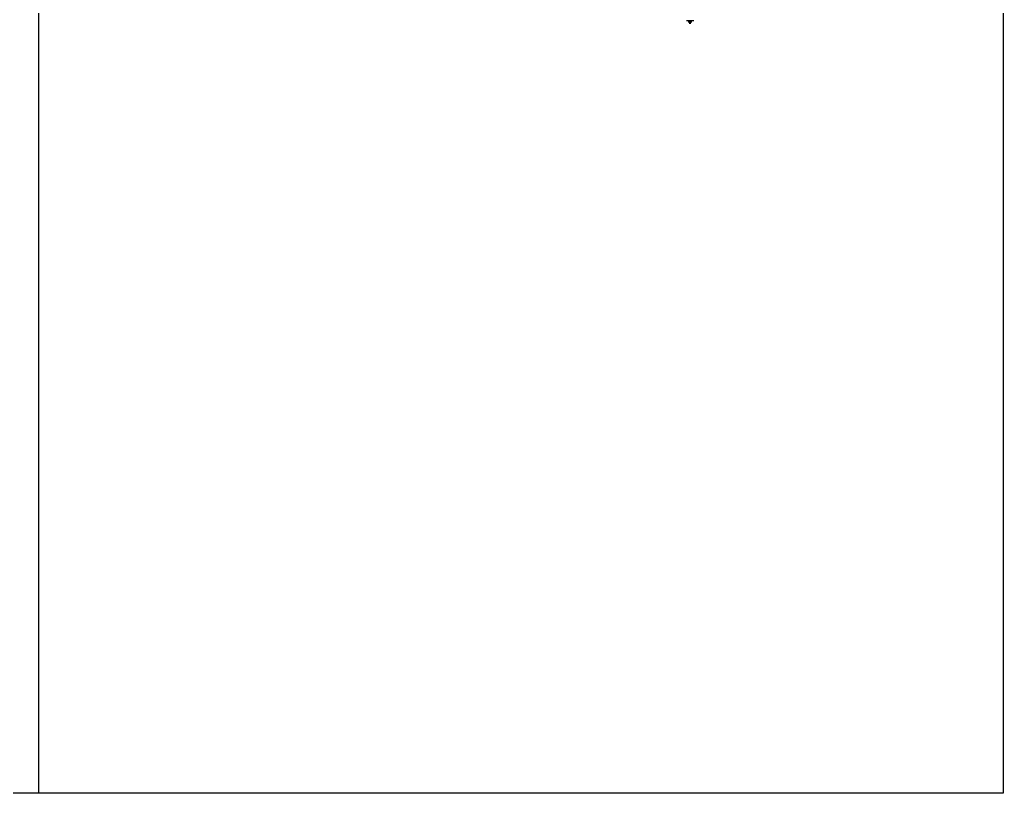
# Model space of a CAD drawing. Extents: x 196 to 487, y -28 to 149.
# Drawn here: x 390.48 to 421.22, y -27.95 to -3.79 of the extents above; entities that cross this region are included whole.
import ezdxf

# ---------------------------------------------------------------- set-up
doc = ezdxf.new("R2010")
doc.units = 0
doc.header["$MEASUREMENT"] = 0
doc.layers.add('DIAGRAMAS', color=254, linetype='CONTINUOUS')
doc.layers.add('UNIFILAR DESENHO', color=50, linetype='CONTINUOUS')

msp = doc.modelspace()

# ---------------------------------------------------------------- linework, layer by layer
at = {"layer": 'DIAGRAMAS'}
msp.add_line((391.081, -27.952), (391.081, 136.193), dxfattribs=at)
msp.add_lwpolyline([(360.94, 147.413), (421.222, 147.413), (421.222, -27.952), (360.94, -27.952)], close=True, dxfattribs=at)
at = {"layer": 'UNIFILAR DESENHO'}
for p, q in [((411.319, -3.815), (411.544, -3.815)), ((411.375, -3.86), (411.487, -3.86)), ((411.403, -3.905), (411.459, -3.905))]:
    msp.add_line(p, q, dxfattribs=at)

doc.saveas('drawing.dxf')
